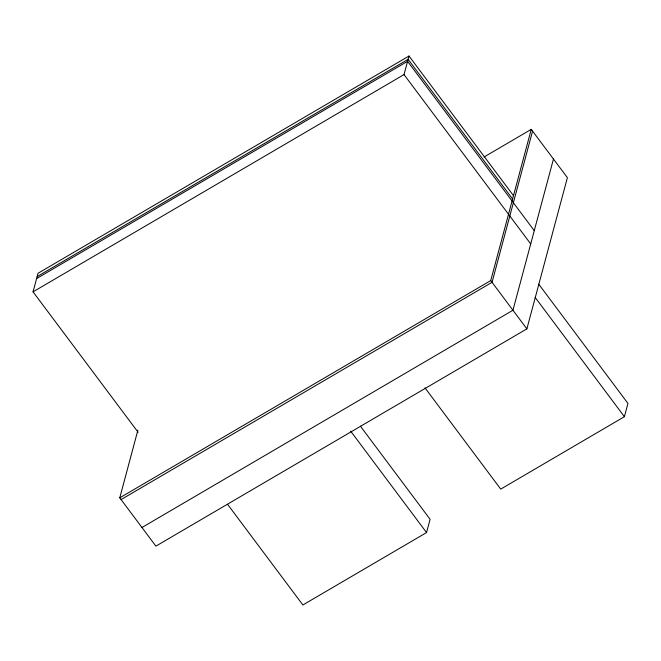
<?xml version="1.0" encoding="UTF-8"?>
<svg xmlns="http://www.w3.org/2000/svg" width="661" height="661" viewBox="0 0 661 661"><rect width="100%" height="100%" fill="white"/><g stroke="black" fill="none" stroke-linecap="round" stroke-linejoin="round"><path stroke-width="0.99" d="M138.108 432.269L33.05 291.84L38.024 273.266L409.002 56.02L513.49 195.681M484.108 156.971L531.254 129.358L567.394 177.66L526.875 328.872L155.897 546.126L119.765 497.824L137.885 430.179M33.05 291.84L404.028 74.586L409.002 56.02M119.765 497.824L490.743 280.57L531.254 129.358M532.568 131.109L492.048 282.313L121.07 499.567M227.64 504.409L302.878 604.98L426.543 532.568L430.096 519.306L360.402 426.147M553.464 159.037L512.944 310.249L141.966 527.503M424.998 387.875L500.732 489.115L624.397 416.694L627.95 403.433L538.665 284.09M37.14 276.587L408.118 59.333L512.597 198.994M36.603 278.578L407.581 61.324L534.27 230.664M404.028 74.586L530.717 243.926M535.113 297.351L624.397 416.694M490.743 280.57L526.875 328.872M350.685 431.162L426.543 532.568"/></g></svg>
